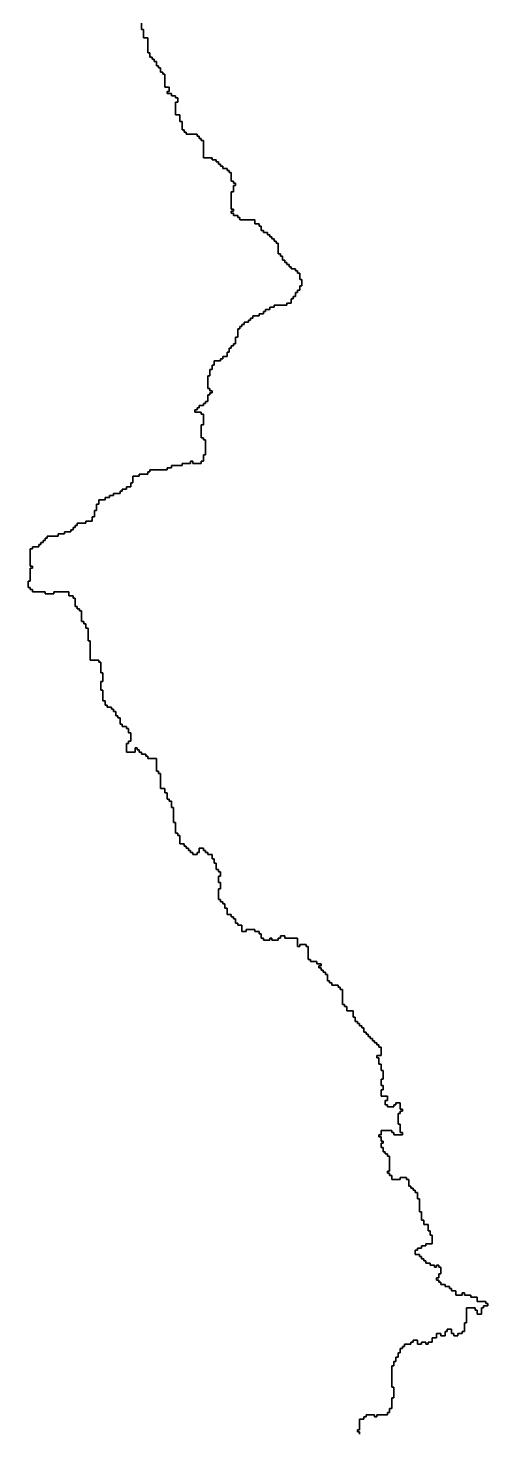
# Model space of a CAD drawing. Header units: inches. Extents: x -98695 to 376223, y 1122520 to 1501782.
# Drawn here: x 86263 to 92895, y 1339743 to 1359998 of the extents above; entities that cross this region are included whole.
import ezdxf

# ---------------------------------------------------------------- set-up
doc = ezdxf.new("R2010")
doc.units = ezdxf.units.IN
doc.header["$MEASUREMENT"] = 0
doc.layers.add('subs1', color=7, linetype='Continuous', true_color=0xc8dcf7)

msp = doc.modelspace()

# ---------------------------------------------------------------- linework, layer by layer
at = {"layer": 'subs1'}
for points in [[(87898, 1360071, 0), (87898, 1359979, 0), (87929, 1359979, 0), (87929, 1359855, 0), (87990, 1359855, 0), (87990, 1359639, 0), (88021, 1359639, 0), (88021, 1359578, 0), (88052, 1359578, 0), (88052, 1359547, 0), (88083, 1359547, 0), (88083, 1359516, 0), (88114, 1359516, 0), (88114, 1359454, 0), (88144, 1359454, 0), (88144, 1359423, 0), (88175, 1359423, 0), (88175, 1359362, 0), (88206, 1359362, 0), (88206, 1359331, 0), (88237, 1359331, 0), (88237, 1359146, 0), (88299, 1359146, 0), (88299, 1359084, 0), (88268, 1359084, 0), (88268, 1359053, 0), (88330, 1359053, 0), (88330, 1359022, 0), (88391, 1359022, 0), (88391, 1358992, 0), (88422, 1358992, 0), (88422, 1358930, 0), (88391, 1358930, 0), (88391, 1358745, 0), (88453, 1358745, 0), (88453, 1358652, 0), (88484, 1358652, 0), (88484, 1358529, 0), (88515, 1358529, 0), (88515, 1358498, 0), (88545, 1358498, 0), (88545, 1358467, 0), (88700, 1358467, 0), (88700, 1358436, 0), (88731, 1358436, 0), (88731, 1358405, 0), (88761, 1358405, 0), (88761, 1358375, 0), (88792, 1358375, 0), (88792, 1358128, 0), (88916, 1358128, 0), (88916, 1358097, 0), (88977, 1358097, 0), (88977, 1358066, 0), (89008, 1358066, 0), (89008, 1358035, 0), (89039, 1358035, 0), (89039, 1358004, 0), (89070, 1358004, 0), (89070, 1357974, 0), (89132, 1357974, 0), (89132, 1357943, 0), (89162, 1357943, 0), (89162, 1357912, 0), (89193, 1357912, 0), (89193, 1357788, 0), (89224, 1357788, 0), (89224, 1357758, 0), (89255, 1357758, 0), (89255, 1357727, 0), (89224, 1357727, 0), (89224, 1357634, 0), (89193, 1357634, 0), (89193, 1357387, 0), (89224, 1357387, 0), (89224, 1357357, 0), (89193, 1357357, 0), (89193, 1357326, 0), (89224, 1357326, 0), (89224, 1357295, 0), (89286, 1357295, 0), (89286, 1357264, 0), (89317, 1357264, 0), (89317, 1357233, 0), (89533, 1357233, 0), (89533, 1357172, 0), (89594, 1357172, 0), (89594, 1357141, 0), (89625, 1357141, 0), (89625, 1357079, 0), (89656, 1357079, 0), (89656, 1357048, 0), (89718, 1357048, 0), (89718, 1357017, 0), (89749, 1357017, 0), (89749, 1356986, 0), (89779, 1356986, 0), (89779, 1356956, 0), (89810, 1356956, 0), (89810, 1356925, 0), (89841, 1356925, 0), (89841, 1356894, 0), (89872, 1356894, 0), (89872, 1356740, 0), (89903, 1356740, 0), (89903, 1356709, 0), (89934, 1356709, 0), (89934, 1356647, 0), (89964, 1356647, 0), (89964, 1356616, 0), (89995, 1356616, 0), (89995, 1356585, 0), (90026, 1356585, 0), (90026, 1356555, 0), (90057, 1356555, 0), (90057, 1356524, 0), (90119, 1356524, 0), (90119, 1356493, 0), (90150, 1356493, 0), (90150, 1356462, 0), (90180, 1356462, 0), (90180, 1356370, 0), (90211, 1356370, 0), (90211, 1356277, 0), (90180, 1356277, 0), (90180, 1356215, 0), (90150, 1356215, 0), (90150, 1356184, 0), (90119, 1356184, 0), (90119, 1356123, 0), (90088, 1356123, 0), (90088, 1356092, 0), (90057, 1356092, 0), (90057, 1356030, 0), (89995, 1356030, 0), (89995, 1355999, 0), (89810, 1355999, 0), (89810, 1355969, 0), (89749, 1355969, 0), (89749, 1355938, 0), (89687, 1355938, 0), (89687, 1355907, 0), (89656, 1355907, 0), (89656, 1355876, 0), (89594, 1355876, 0), (89594, 1355845, 0), (89502, 1355845, 0), (89502, 1355814, 0), (89471, 1355814, 0), (89471, 1355783, 0), (89440, 1355783, 0), (89440, 1355753, 0), (89378, 1355753, 0), (89378, 1355722, 0), (89347, 1355722, 0), (89347, 1355691, 0), (89317, 1355691, 0), (89317, 1355660, 0), (89286, 1355660, 0), (89286, 1355537, 0), (89255, 1355537, 0), (89255, 1355444, 0), (89224, 1355444, 0), (89224, 1355413, 0), (89193, 1355413, 0), (89193, 1355382, 0), (89162, 1355382, 0), (89162, 1355321, 0), (89132, 1355321, 0), (89132, 1355259, 0), (89070, 1355259, 0), (89070, 1355228, 0), (89039, 1355228, 0), (89039, 1355197, 0), (88946, 1355197, 0), (88946, 1355136, 0), (88916, 1355136, 0), (88916, 1355074, 0), (88885, 1355074, 0), (88885, 1354981, 0), (88854, 1354981, 0), (88854, 1354796, 0), (88885, 1354796, 0), (88885, 1354765, 0), (88916, 1354765, 0), (88916, 1354735, 0), (88885, 1354735, 0), (88885, 1354704, 0), (88854, 1354704, 0), (88854, 1354611, 0), (88823, 1354611, 0), (88823, 1354580, 0), (88792, 1354580, 0), (88792, 1354550, 0), (88731, 1354550, 0), (88731, 1354519, 0), (88700, 1354519, 0), (88700, 1354488, 0), (88669, 1354488, 0), (88669, 1354457, 0), (88761, 1354457, 0), (88761, 1354426, 0), (88792, 1354426, 0), (88792, 1354272, 0), (88761, 1354272, 0), (88761, 1354087, 0), (88792, 1354087, 0), (88792, 1354056, 0), (88823, 1354056, 0), (88823, 1353840, 0), (88792, 1353840, 0), (88792, 1353748, 0), (88761, 1353748, 0), (88761, 1353717, 0), (88638, 1353717, 0), (88638, 1353748, 0), (88607, 1353748, 0), (88607, 1353717, 0), (88484, 1353717, 0), (88484, 1353686, 0), (88330, 1353686, 0), (88330, 1353655, 0), (88268, 1353655, 0), (88268, 1353624, 0), (88021, 1353624, 0), (88021, 1353593, 0), (87990, 1353593, 0), (87990, 1353562, 0), (87867, 1353562, 0), (87867, 1353532, 0), (87774, 1353532, 0), (87774, 1353439, 0), (87743, 1353439, 0), (87743, 1353377, 0), (87682, 1353377, 0), (87682, 1353347, 0), (87620, 1353347, 0), (87620, 1353316, 0), (87589, 1353316, 0), (87589, 1353285, 0), (87497, 1353285, 0), (87497, 1353254, 0), (87435, 1353254, 0), (87435, 1353223, 0), (87373, 1353223, 0), (87373, 1353192, 0), (87281, 1353192, 0), (87281, 1353131, 0), (87250, 1353131, 0), (87250, 1353038, 0), (87219, 1353038, 0), (87219, 1352946, 0), (87188, 1352946, 0), (87188, 1352884, 0), (87096, 1352884, 0), (87096, 1352853, 0), (86972, 1352853, 0), (86972, 1352822, 0), (86941, 1352822, 0), (86941, 1352791, 0), (86911, 1352791, 0), (86911, 1352760, 0), (86880, 1352760, 0), (86880, 1352730, 0), (86787, 1352730, 0), (86787, 1352699, 0), (86695, 1352699, 0), (86695, 1352668, 0), (86540, 1352668, 0), (86540, 1352637, 0), (86510, 1352637, 0), (86510, 1352606, 0), (86479, 1352606, 0), (86479, 1352575, 0), (86448, 1352575, 0), (86448, 1352545, 0), (86417, 1352545, 0), (86417, 1352514, 0), (86325, 1352514, 0), (86325, 1352483, 0), (86294, 1352483, 0), (86294, 1352236, 0), (86325, 1352236, 0), (86325, 1352205, 0), (86294, 1352205, 0), (86294, 1352020, 0), (86263, 1352020, 0), (86263, 1351928, 0), (86294, 1351928, 0), (86294, 1351897, 0), (86325, 1351897, 0), (86325, 1351866, 0), (86510, 1351866, 0), (86510, 1351835, 0), (86633, 1351835, 0), (86633, 1351866, 0), (86849, 1351866, 0), (86849, 1351804, 0), (86911, 1351804, 0), (86911, 1351773, 0), (86941, 1351773, 0), (86941, 1351650, 0), (86972, 1351650, 0), (86972, 1351619, 0), (87003, 1351619, 0), (87003, 1351588, 0), (87034, 1351588, 0), (87034, 1351434, 0), (87065, 1351434, 0), (87065, 1351403, 0), (87096, 1351403, 0), (87096, 1351341, 0), (87127, 1351341, 0), (87127, 1351156, 0), (87157, 1351156, 0), (87157, 1350879, 0), (87281, 1350879, 0), (87281, 1350848, 0), (87312, 1350848, 0), (87312, 1350694, 0), (87342, 1350694, 0), (87342, 1350570, 0), (87312, 1350570, 0), (87312, 1350447, 0), (87342, 1350447, 0), (87342, 1350293, 0), (87373, 1350293, 0), (87373, 1350231, 0), (87404, 1350231, 0), (87404, 1350200, 0), (87466, 1350200, 0), (87466, 1350169, 0), (87497, 1350169, 0), (87497, 1350138, 0), (87528, 1350138, 0), (87528, 1350077, 0), (87558, 1350077, 0), (87558, 1350046, 0), (87589, 1350046, 0), (87589, 1349953, 0), (87620, 1349953, 0), (87620, 1349923, 0), (87682, 1349923, 0), (87682, 1349892, 0), (87713, 1349892, 0), (87713, 1349830, 0), (87743, 1349830, 0), (87743, 1349707, 0), (87713, 1349707, 0), (87713, 1349676, 0), (87682, 1349676, 0), (87682, 1349552, 0), (87805, 1349552, 0), (87805, 1349614, 0), (87836, 1349614, 0), (87836, 1349583, 0), (87867, 1349583, 0), (87867, 1349552, 0), (87898, 1349552, 0), (87898, 1349522, 0), (87959, 1349522, 0), (87959, 1349491, 0), (87990, 1349491, 0), (87990, 1349460, 0), (88114, 1349460, 0), (88114, 1349275, 0), (88144, 1349275, 0), (88144, 1349244, 0), (88175, 1349244, 0), (88175, 1349028, 0), (88237, 1349028, 0), (88237, 1348966, 0), (88268, 1348966, 0), (88268, 1348874, 0), (88299, 1348874, 0), (88299, 1348843, 0), (88330, 1348843, 0), (88330, 1348750, 0), (88360, 1348750, 0), (88360, 1348534, 0), (88391, 1348534, 0), (88391, 1348380, 0), (88422, 1348380, 0), (88422, 1348349, 0), (88453, 1348349, 0), (88453, 1348226, 0), (88515, 1348226, 0), (88515, 1348195, 0), (88545, 1348195, 0), (88545, 1348164, 0), (88576, 1348164, 0), (88576, 1348133, 0), (88607, 1348133, 0), (88607, 1348103, 0), (88638, 1348103, 0), (88638, 1348072, 0), (88700, 1348072, 0), (88700, 1348103, 0), (88731, 1348103, 0), (88731, 1348164, 0), (88792, 1348164, 0), (88792, 1348133, 0), (88823, 1348133, 0), (88823, 1348103, 0), (88854, 1348103, 0), (88854, 1348072, 0), (88916, 1348072, 0), (88916, 1348010, 0), (88946, 1348010, 0), (88946, 1347948, 0), (88977, 1347948, 0), (88977, 1347856, 0), (89008, 1347856, 0), (89008, 1347825, 0), (89039, 1347825, 0), (89039, 1347763, 0), (89008, 1347763, 0), (89008, 1347671, 0), (89039, 1347671, 0), (89039, 1347578, 0), (89008, 1347578, 0), (89008, 1347424, 0), (89039, 1347424, 0), (89039, 1347393, 0), (89070, 1347393, 0), (89070, 1347362, 0), (89101, 1347362, 0), (89101, 1347301, 0), (89132, 1347301, 0), (89132, 1347208, 0), (89193, 1347208, 0), (89193, 1347177, 0), (89224, 1347177, 0), (89224, 1347146, 0), (89255, 1347146, 0), (89255, 1347085, 0), (89286, 1347085, 0), (89286, 1347054, 0), (89347, 1347054, 0), (89347, 1346961, 0), (89409, 1346961, 0), (89409, 1346992, 0), (89533, 1346992, 0), (89533, 1346961, 0), (89594, 1346961, 0), (89594, 1346930, 0), (89625, 1346930, 0), (89625, 1346869, 0), (89656, 1346869, 0), (89656, 1346838, 0), (89749, 1346838, 0), (89749, 1346869, 0), (89779, 1346869, 0), (89779, 1346838, 0), (89872, 1346838, 0), (89872, 1346869, 0), (89903, 1346869, 0), (89903, 1346900, 0), (89964, 1346900, 0), (89964, 1346869, 0), (90150, 1346869, 0), (90150, 1346745, 0), (90180, 1346745, 0), (90180, 1346776, 0), (90273, 1346776, 0), (90273, 1346745, 0), (90304, 1346745, 0), (90304, 1346560, 0), (90335, 1346560, 0), (90335, 1346529, 0), (90427, 1346529, 0), (90427, 1346499, 0), (90489, 1346499, 0), (90489, 1346468, 0), (90458, 1346468, 0), (90458, 1346437, 0), (90489, 1346437, 0), (90489, 1346406, 0), (90520, 1346406, 0), (90520, 1346375, 0), (90551, 1346375, 0), (90551, 1346344, 0), (90581, 1346344, 0), (90581, 1346252, 0), (90612, 1346252, 0), (90612, 1346221, 0), (90643, 1346221, 0), (90643, 1346190, 0), (90736, 1346190, 0), (90736, 1346159, 0), (90766, 1346159, 0), (90766, 1346128, 0), (90797, 1346128, 0), (90797, 1345912, 0), (90828, 1345912, 0), (90828, 1345882, 0), (90859, 1345882, 0), (90859, 1345820, 0), (90952, 1345820, 0), (90952, 1345727, 0), (90982, 1345727, 0), (90982, 1345666, 0), (91013, 1345666, 0), (91013, 1345635, 0), (91044, 1345635, 0), (91044, 1345604, 0), (91075, 1345604, 0), (91075, 1345573, 0), (91106, 1345573, 0), (91106, 1345511, 0), (91137, 1345511, 0), (91137, 1345481, 0), (91167, 1345481, 0), (91167, 1345450, 0), (91198, 1345450, 0), (91198, 1345419, 0), (91229, 1345419, 0), (91229, 1345388, 0), (91260, 1345388, 0), (91260, 1345357, 0), (91291, 1345357, 0), (91291, 1345326, 0), (91322, 1345326, 0), (91322, 1345296, 0), (91353, 1345296, 0), (91353, 1345172, 0), (91291, 1345172, 0), (91291, 1345141, 0), (91322, 1345141, 0), (91322, 1345049, 0), (91353, 1345049, 0), (91353, 1344956, 0), (91383, 1344956, 0), (91383, 1344833, 0), (91353, 1344833, 0), (91353, 1344740, 0), (91383, 1344740, 0), (91383, 1344679, 0), (91353, 1344679, 0), (91353, 1344586, 0), (91445, 1344586, 0), (91445, 1344524, 0), (91414, 1344524, 0), (91414, 1344463, 0), (91445, 1344463, 0), (91445, 1344432, 0), (91538, 1344432, 0), (91538, 1344463, 0), (91568, 1344463, 0), (91568, 1344493, 0), (91630, 1344493, 0), (91630, 1344401, 0), (91661, 1344401, 0), (91661, 1344370, 0), (91630, 1344370, 0), (91630, 1344339, 0), (91599, 1344339, 0), (91599, 1344185, 0), (91630, 1344185, 0), (91630, 1344062, 0), (91661, 1344062, 0), (91661, 1344031, 0), (91538, 1344031, 0), (91538, 1344062, 0), (91507, 1344062, 0), (91507, 1344092, 0), (91353, 1344092, 0), (91353, 1344031, 0), (91322, 1344031, 0), (91322, 1344000, 0), (91353, 1344000, 0), (91353, 1343938, 0), (91383, 1343938, 0), (91383, 1343907, 0), (91353, 1343907, 0), (91353, 1343846, 0), (91383, 1343846, 0), (91383, 1343784, 0), (91414, 1343784, 0), (91414, 1343753, 0), (91445, 1343753, 0), (91445, 1343722, 0), (91476, 1343722, 0), (91476, 1343506, 0), (91445, 1343506, 0), (91445, 1343476, 0), (91476, 1343476, 0), (91476, 1343445, 0), (91507, 1343445, 0), (91507, 1343383, 0), (91630, 1343383, 0), (91630, 1343414, 0), (91723, 1343414, 0), (91723, 1343383, 0), (91754, 1343383, 0), (91754, 1343290, 0), (91784, 1343290, 0), (91784, 1343260, 0), (91815, 1343260, 0), (91815, 1343229, 0), (91846, 1343229, 0), (91846, 1343198, 0), (91877, 1343198, 0), (91877, 1343105, 0), (91908, 1343105, 0), (91908, 1342920, 0), (91939, 1342920, 0), (91939, 1342797, 0), (91969, 1342797, 0), (91969, 1342735, 0), (92031, 1342735, 0), (92031, 1342643, 0), (92062, 1342643, 0), (92062, 1342581, 0), (92093, 1342581, 0), (92093, 1342458, 0), (92000, 1342458, 0), (92000, 1342427, 0), (91939, 1342427, 0), (91939, 1342396, 0), (91877, 1342396, 0), (91877, 1342365, 0), (91846, 1342365, 0), (91846, 1342303, 0), (91908, 1342303, 0), (91908, 1342273, 0), (91939, 1342273, 0), (91939, 1342242, 0), (91969, 1342242, 0), (91969, 1342211, 0), (92000, 1342211, 0), (92000, 1342180, 0), (92062, 1342180, 0), (92062, 1342149, 0), (92124, 1342149, 0), (92124, 1342118, 0), (92155, 1342118, 0), (92155, 1342149, 0), (92185, 1342149, 0), (92185, 1342118, 0), (92216, 1342118, 0), (92216, 1342026, 0), (92185, 1342026, 0), (92185, 1341964, 0), (92155, 1341964, 0), (92155, 1341933, 0), (92185, 1341933, 0), (92185, 1341902, 0), (92216, 1341902, 0), (92216, 1341872, 0), (92278, 1341872, 0), (92278, 1341841, 0), (92340, 1341841, 0), (92340, 1341810, 0), (92370, 1341810, 0), (92370, 1341779, 0), (92432, 1341779, 0), (92432, 1341717, 0), (92525, 1341717, 0), (92525, 1341748, 0), (92556, 1341748, 0), (92556, 1341717, 0), (92648, 1341717, 0), (92648, 1341686, 0), (92741, 1341686, 0), (92741, 1341625, 0), (92864, 1341625, 0), (92864, 1341594, 0), (92895, 1341594, 0), (92895, 1341563, 0), (92833, 1341563, 0), (92833, 1341532, 0), (92802, 1341532, 0), (92802, 1341440, 0), (92741, 1341440, 0), (92741, 1341501, 0), (92710, 1341501, 0), (92710, 1341532, 0), (92586, 1341532, 0), (92586, 1341316, 0), (92556, 1341316, 0), (92556, 1341193, 0), (92525, 1341193, 0), (92525, 1341162, 0), (92463, 1341162, 0), (92463, 1341131, 0), (92401, 1341131, 0), (92401, 1341162, 0), (92370, 1341162, 0), (92370, 1341224, 0), (92309, 1341224, 0), (92309, 1341193, 0), (92278, 1341193, 0), (92278, 1341131, 0), (92216, 1341131, 0), (92216, 1341162, 0), (92155, 1341162, 0), (92155, 1341100, 0), (92093, 1341100, 0), (92093, 1341039, 0), (92031, 1341039, 0), (92031, 1341008, 0), (92000, 1341008, 0), (92000, 1341039, 0), (91939, 1341039, 0), (91939, 1341008, 0), (91877, 1341008, 0), (91877, 1341069, 0), (91815, 1341069, 0), (91815, 1341039, 0), (91784, 1341039, 0), (91784, 1341008, 0), (91692, 1341008, 0), (91692, 1340977, 0), (91661, 1340977, 0), (91661, 1340946, 0), (91630, 1340946, 0), (91630, 1340884, 0), (91599, 1340884, 0), (91599, 1340823, 0), (91568, 1340823, 0), (91568, 1340761, 0), (91538, 1340761, 0), (91538, 1340699, 0), (91507, 1340699, 0), (91507, 1340391, 0), (91538, 1340391, 0), (91538, 1340237, 0), (91507, 1340237, 0), (91507, 1340082, 0), (91476, 1340082, 0), (91476, 1340021, 0), (91445, 1340021, 0), (91445, 1339990, 0), (91291, 1339990, 0), (91291, 1339959, 0), (91260, 1339959, 0), (91260, 1339990, 0), (91137, 1339990, 0), (91137, 1339959, 0), (91106, 1339959, 0), (91106, 1339928, 0), (91044, 1339928, 0), (91044, 1339774, 0), (91013, 1339774, 0), (91013, 1339743, 0), (91044, 1339743, 0), (91044, 1339712, 0)], [(91044, 1339712, 0), (91044, 1339743, 0), (91013, 1339743, 0), (91013, 1339774, 0), (91044, 1339774, 0), (91044, 1339928, 0), (91106, 1339928, 0), (91106, 1339959, 0), (91137, 1339959, 0), (91137, 1339990, 0), (91260, 1339990, 0), (91260, 1339959, 0), (91291, 1339959, 0), (91291, 1339990, 0), (91445, 1339990, 0), (91445, 1340021, 0), (91476, 1340021, 0), (91476, 1340082, 0), (91507, 1340082, 0), (91507, 1340237, 0), (91538, 1340237, 0), (91538, 1340391, 0), (91507, 1340391, 0), (91507, 1340699, 0), (91538, 1340699, 0), (91538, 1340761, 0), (91568, 1340761, 0), (91568, 1340823, 0), (91599, 1340823, 0), (91599, 1340884, 0), (91630, 1340884, 0), (91630, 1340946, 0), (91661, 1340946, 0), (91661, 1340977, 0), (91692, 1340977, 0), (91692, 1341008, 0), (91784, 1341008, 0), (91784, 1341039, 0), (91815, 1341039, 0), (91815, 1341069, 0), (91877, 1341069, 0), (91877, 1341008, 0), (91939, 1341008, 0), (91939, 1341039, 0), (92000, 1341039, 0), (92000, 1341008, 0), (92031, 1341008, 0), (92031, 1341039, 0), (92093, 1341039, 0), (92093, 1341100, 0), (92155, 1341100, 0), (92155, 1341162, 0), (92216, 1341162, 0), (92216, 1341131, 0), (92278, 1341131, 0), (92278, 1341193, 0), (92309, 1341193, 0), (92309, 1341224, 0), (92370, 1341224, 0), (92370, 1341162, 0), (92401, 1341162, 0), (92401, 1341131, 0), (92463, 1341131, 0), (92463, 1341162, 0), (92525, 1341162, 0), (92525, 1341193, 0), (92556, 1341193, 0), (92556, 1341316, 0), (92586, 1341316, 0), (92586, 1341532, 0), (92710, 1341532, 0), (92710, 1341501, 0), (92741, 1341501, 0), (92741, 1341440, 0), (92802, 1341440, 0), (92802, 1341532, 0), (92833, 1341532, 0), (92833, 1341563, 0), (92895, 1341563, 0), (92895, 1341594, 0), (92864, 1341594, 0), (92864, 1341625, 0), (92741, 1341625, 0), (92741, 1341686, 0), (92648, 1341686, 0), (92648, 1341717, 0), (92556, 1341717, 0), (92556, 1341748, 0), (92525, 1341748, 0), (92525, 1341717, 0), (92432, 1341717, 0), (92432, 1341779, 0), (92370, 1341779, 0), (92370, 1341810, 0), (92340, 1341810, 0), (92340, 1341841, 0), (92278, 1341841, 0), (92278, 1341872, 0), (92216, 1341872, 0), (92216, 1341902, 0), (92185, 1341902, 0), (92185, 1341933, 0), (92155, 1341933, 0), (92155, 1341964, 0), (92185, 1341964, 0), (92185, 1342026, 0), (92216, 1342026, 0), (92216, 1342118, 0), (92185, 1342118, 0), (92185, 1342149, 0), (92155, 1342149, 0), (92155, 1342118, 0), (92124, 1342118, 0), (92124, 1342149, 0), (92062, 1342149, 0), (92062, 1342180, 0), (92000, 1342180, 0), (92000, 1342211, 0), (91969, 1342211, 0), (91969, 1342242, 0), (91939, 1342242, 0), (91939, 1342273, 0), (91908, 1342273, 0), (91908, 1342303, 0), (91846, 1342303, 0), (91846, 1342365, 0), (91877, 1342365, 0), (91877, 1342396, 0), (91939, 1342396, 0), (91939, 1342427, 0), (92000, 1342427, 0), (92000, 1342458, 0), (92093, 1342458, 0), (92093, 1342581, 0), (92062, 1342581, 0), (92062, 1342643, 0), (92031, 1342643, 0), (92031, 1342735, 0), (91969, 1342735, 0), (91969, 1342797, 0), (91939, 1342797, 0), (91939, 1342920, 0), (91908, 1342920, 0), (91908, 1343105, 0), (91877, 1343105, 0), (91877, 1343198, 0), (91846, 1343198, 0), (91846, 1343229, 0), (91815, 1343229, 0), (91815, 1343260, 0), (91784, 1343260, 0), (91784, 1343290, 0), (91754, 1343290, 0), (91754, 1343383, 0), (91723, 1343383, 0), (91723, 1343414, 0), (91630, 1343414, 0), (91630, 1343383, 0), (91507, 1343383, 0), (91507, 1343445, 0), (91476, 1343445, 0), (91476, 1343476, 0), (91445, 1343476, 0), (91445, 1343506, 0), (91476, 1343506, 0), (91476, 1343722, 0), (91445, 1343722, 0), (91445, 1343753, 0), (91414, 1343753, 0), (91414, 1343784, 0), (91383, 1343784, 0), (91383, 1343846, 0), (91353, 1343846, 0), (91353, 1343907, 0), (91383, 1343907, 0), (91383, 1343938, 0), (91353, 1343938, 0), (91353, 1344000, 0), (91322, 1344000, 0), (91322, 1344031, 0), (91353, 1344031, 0), (91353, 1344092, 0), (91507, 1344092, 0), (91507, 1344062, 0), (91538, 1344062, 0), (91538, 1344031, 0), (91661, 1344031, 0), (91661, 1344062, 0), (91630, 1344062, 0), (91630, 1344185, 0), (91599, 1344185, 0), (91599, 1344339, 0), (91630, 1344339, 0), (91630, 1344370, 0), (91661, 1344370, 0), (91661, 1344401, 0), (91630, 1344401, 0), (91630, 1344493, 0), (91568, 1344493, 0), (91568, 1344463, 0), (91538, 1344463, 0), (91538, 1344432, 0), (91445, 1344432, 0), (91445, 1344463, 0), (91414, 1344463, 0), (91414, 1344524, 0), (91445, 1344524, 0), (91445, 1344586, 0), (91353, 1344586, 0), (91353, 1344679, 0), (91383, 1344679, 0), (91383, 1344740, 0), (91353, 1344740, 0), (91353, 1344833, 0), (91383, 1344833, 0), (91383, 1344956, 0), (91353, 1344956, 0), (91353, 1345049, 0), (91322, 1345049, 0), (91322, 1345141, 0), (91291, 1345141, 0), (91291, 1345172, 0), (91353, 1345172, 0), (91353, 1345296, 0), (91322, 1345296, 0), (91322, 1345326, 0), (91291, 1345326, 0), (91291, 1345357, 0), (91260, 1345357, 0), (91260, 1345388, 0), (91229, 1345388, 0), (91229, 1345419, 0), (91198, 1345419, 0), (91198, 1345450, 0), (91167, 1345450, 0), (91167, 1345481, 0), (91137, 1345481, 0), (91137, 1345511, 0), (91106, 1345511, 0), (91106, 1345573, 0), (91075, 1345573, 0), (91075, 1345604, 0), (91044, 1345604, 0), (91044, 1345635, 0), (91013, 1345635, 0), (91013, 1345666, 0), (90982, 1345666, 0), (90982, 1345727, 0), (90952, 1345727, 0), (90952, 1345820, 0), (90859, 1345820, 0), (90859, 1345882, 0), (90828, 1345882, 0), (90828, 1345912, 0), (90797, 1345912, 0), (90797, 1346128, 0), (90766, 1346128, 0), (90766, 1346159, 0), (90736, 1346159, 0), (90736, 1346190, 0), (90643, 1346190, 0), (90643, 1346221, 0), (90612, 1346221, 0), (90612, 1346252, 0), (90581, 1346252, 0), (90581, 1346344, 0), (90551, 1346344, 0), (90551, 1346375, 0), (90520, 1346375, 0), (90520, 1346406, 0), (90489, 1346406, 0), (90489, 1346437, 0), (90458, 1346437, 0), (90458, 1346468, 0), (90489, 1346468, 0), (90489, 1346499, 0), (90427, 1346499, 0), (90427, 1346529, 0), (90335, 1346529, 0), (90335, 1346560, 0), (90304, 1346560, 0), (90304, 1346745, 0), (90273, 1346745, 0), (90273, 1346776, 0), (90180, 1346776, 0), (90180, 1346745, 0), (90150, 1346745, 0), (90150, 1346869, 0), (89964, 1346869, 0), (89964, 1346900, 0), (89903, 1346900, 0), (89903, 1346869, 0), (89872, 1346869, 0), (89872, 1346838, 0), (89779, 1346838, 0), (89779, 1346869, 0), (89749, 1346869, 0), (89749, 1346838, 0), (89656, 1346838, 0), (89656, 1346869, 0), (89625, 1346869, 0), (89625, 1346930, 0), (89594, 1346930, 0), (89594, 1346961, 0), (89533, 1346961, 0), (89533, 1346992, 0), (89409, 1346992, 0), (89409, 1346961, 0), (89347, 1346961, 0), (89347, 1347054, 0), (89286, 1347054, 0), (89286, 1347085, 0), (89255, 1347085, 0), (89255, 1347146, 0), (89224, 1347146, 0), (89224, 1347177, 0), (89193, 1347177, 0), (89193, 1347208, 0), (89132, 1347208, 0), (89132, 1347301, 0), (89101, 1347301, 0), (89101, 1347362, 0), (89070, 1347362, 0), (89070, 1347393, 0), (89039, 1347393, 0), (89039, 1347424, 0), (89008, 1347424, 0), (89008, 1347578, 0), (89039, 1347578, 0), (89039, 1347671, 0), (89008, 1347671, 0), (89008, 1347763, 0), (89039, 1347763, 0), (89039, 1347825, 0), (89008, 1347825, 0), (89008, 1347856, 0), (88977, 1347856, 0), (88977, 1347948, 0), (88946, 1347948, 0), (88946, 1348010, 0), (88916, 1348010, 0), (88916, 1348072, 0), (88854, 1348072, 0), (88854, 1348103, 0), (88823, 1348103, 0), (88823, 1348133, 0), (88792, 1348133, 0), (88792, 1348164, 0), (88731, 1348164, 0), (88731, 1348103, 0), (88700, 1348103, 0), (88700, 1348072, 0), (88638, 1348072, 0), (88638, 1348103, 0), (88607, 1348103, 0), (88607, 1348133, 0), (88576, 1348133, 0), (88576, 1348164, 0), (88545, 1348164, 0), (88545, 1348195, 0), (88515, 1348195, 0), (88515, 1348226, 0), (88453, 1348226, 0), (88453, 1348349, 0), (88422, 1348349, 0), (88422, 1348380, 0), (88391, 1348380, 0), (88391, 1348534, 0), (88360, 1348534, 0), (88360, 1348750, 0), (88330, 1348750, 0), (88330, 1348843, 0), (88299, 1348843, 0), (88299, 1348874, 0), (88268, 1348874, 0), (88268, 1348966, 0), (88237, 1348966, 0), (88237, 1349028, 0), (88175, 1349028, 0), (88175, 1349244, 0), (88144, 1349244, 0), (88144, 1349275, 0), (88114, 1349275, 0), (88114, 1349460, 0), (87990, 1349460, 0), (87990, 1349491, 0), (87959, 1349491, 0), (87959, 1349522, 0), (87898, 1349522, 0), (87898, 1349552, 0), (87867, 1349552, 0), (87867, 1349583, 0), (87836, 1349583, 0), (87836, 1349614, 0), (87805, 1349614, 0), (87805, 1349552, 0), (87682, 1349552, 0), (87682, 1349676, 0), (87713, 1349676, 0), (87713, 1349707, 0), (87743, 1349707, 0), (87743, 1349830, 0), (87713, 1349830, 0), (87713, 1349892, 0), (87682, 1349892, 0), (87682, 1349923, 0), (87620, 1349923, 0), (87620, 1349953, 0), (87589, 1349953, 0), (87589, 1350046, 0), (87558, 1350046, 0), (87558, 1350077, 0), (87528, 1350077, 0), (87528, 1350138, 0), (87497, 1350138, 0), (87497, 1350169, 0), (87466, 1350169, 0), (87466, 1350200, 0), (87404, 1350200, 0), (87404, 1350231, 0), (87373, 1350231, 0), (87373, 1350293, 0), (87342, 1350293, 0), (87342, 1350447, 0), (87312, 1350447, 0), (87312, 1350570, 0), (87342, 1350570, 0), (87342, 1350694, 0), (87312, 1350694, 0), (87312, 1350848, 0), (87281, 1350848, 0), (87281, 1350879, 0), (87157, 1350879, 0), (87157, 1351156, 0), (87127, 1351156, 0), (87127, 1351341, 0), (87096, 1351341, 0), (87096, 1351403, 0), (87065, 1351403, 0), (87065, 1351434, 0), (87034, 1351434, 0), (87034, 1351588, 0), (87003, 1351588, 0), (87003, 1351619, 0), (86972, 1351619, 0), (86972, 1351650, 0), (86941, 1351650, 0), (86941, 1351773, 0), (86911, 1351773, 0), (86911, 1351804, 0), (86849, 1351804, 0), (86849, 1351866, 0), (86633, 1351866, 0), (86633, 1351835, 0), (86510, 1351835, 0), (86510, 1351866, 0), (86325, 1351866, 0), (86325, 1351897, 0), (86294, 1351897, 0), (86294, 1351928, 0), (86263, 1351928, 0), (86263, 1352020, 0), (86294, 1352020, 0), (86294, 1352205, 0), (86325, 1352205, 0), (86325, 1352236, 0), (86294, 1352236, 0), (86294, 1352483, 0), (86325, 1352483, 0), (86325, 1352514, 0), (86417, 1352514, 0), (86417, 1352545, 0), (86448, 1352545, 0), (86448, 1352575, 0), (86479, 1352575, 0), (86479, 1352606, 0), (86510, 1352606, 0), (86510, 1352637, 0), (86540, 1352637, 0), (86540, 1352668, 0), (86695, 1352668, 0), (86695, 1352699, 0), (86787, 1352699, 0), (86787, 1352730, 0), (86880, 1352730, 0), (86880, 1352760, 0), (86911, 1352760, 0), (86911, 1352791, 0), (86941, 1352791, 0), (86941, 1352822, 0), (86972, 1352822, 0), (86972, 1352853, 0), (87096, 1352853, 0), (87096, 1352884, 0), (87188, 1352884, 0), (87188, 1352946, 0), (87219, 1352946, 0), (87219, 1353038, 0), (87250, 1353038, 0), (87250, 1353131, 0), (87281, 1353131, 0), (87281, 1353192, 0), (87373, 1353192, 0), (87373, 1353223, 0), (87435, 1353223, 0), (87435, 1353254, 0), (87497, 1353254, 0), (87497, 1353285, 0), (87589, 1353285, 0), (87589, 1353316, 0), (87620, 1353316, 0), (87620, 1353347, 0), (87682, 1353347, 0), (87682, 1353377, 0), (87743, 1353377, 0), (87743, 1353439, 0), (87774, 1353439, 0), (87774, 1353532, 0), (87867, 1353532, 0), (87867, 1353562, 0), (87990, 1353562, 0), (87990, 1353593, 0), (88021, 1353593, 0), (88021, 1353624, 0), (88268, 1353624, 0), (88268, 1353655, 0), (88330, 1353655, 0), (88330, 1353686, 0), (88484, 1353686, 0), (88484, 1353717, 0), (88607, 1353717, 0), (88607, 1353748, 0), (88638, 1353748, 0), (88638, 1353717, 0), (88761, 1353717, 0), (88761, 1353748, 0), (88792, 1353748, 0), (88792, 1353840, 0), (88823, 1353840, 0), (88823, 1354056, 0), (88792, 1354056, 0), (88792, 1354087, 0), (88761, 1354087, 0), (88761, 1354272, 0), (88792, 1354272, 0), (88792, 1354426, 0), (88761, 1354426, 0), (88761, 1354457, 0), (88669, 1354457, 0), (88669, 1354488, 0), (88700, 1354488, 0), (88700, 1354519, 0), (88731, 1354519, 0), (88731, 1354550, 0), (88792, 1354550, 0), (88792, 1354580, 0), (88823, 1354580, 0), (88823, 1354611, 0), (88854, 1354611, 0), (88854, 1354704, 0), (88885, 1354704, 0), (88885, 1354735, 0), (88916, 1354735, 0), (88916, 1354765, 0), (88885, 1354765, 0), (88885, 1354796, 0), (88854, 1354796, 0), (88854, 1354981, 0), (88885, 1354981, 0), (88885, 1355074, 0), (88916, 1355074, 0), (88916, 1355136, 0), (88946, 1355136, 0), (88946, 1355197, 0), (89039, 1355197, 0), (89039, 1355228, 0), (89070, 1355228, 0), (89070, 1355259, 0), (89132, 1355259, 0), (89132, 1355321, 0), (89162, 1355321, 0), (89162, 1355382, 0), (89193, 1355382, 0), (89193, 1355413, 0), (89224, 1355413, 0), (89224, 1355444, 0), (89255, 1355444, 0), (89255, 1355537, 0), (89286, 1355537, 0), (89286, 1355660, 0), (89317, 1355660, 0), (89317, 1355691, 0), (89347, 1355691, 0), (89347, 1355722, 0), (89378, 1355722, 0), (89378, 1355753, 0), (89440, 1355753, 0), (89440, 1355783, 0), (89471, 1355783, 0), (89471, 1355814, 0), (89502, 1355814, 0), (89502, 1355845, 0), (89594, 1355845, 0), (89594, 1355876, 0), (89656, 1355876, 0), (89656, 1355907, 0), (89687, 1355907, 0), (89687, 1355938, 0), (89749, 1355938, 0), (89749, 1355969, 0), (89810, 1355969, 0), (89810, 1355999, 0), (89995, 1355999, 0), (89995, 1356030, 0), (90057, 1356030, 0), (90057, 1356092, 0), (90088, 1356092, 0), (90088, 1356123, 0), (90119, 1356123, 0), (90119, 1356184, 0), (90150, 1356184, 0), (90150, 1356215, 0), (90180, 1356215, 0), (90180, 1356277, 0), (90211, 1356277, 0), (90211, 1356370, 0), (90180, 1356370, 0), (90180, 1356462, 0), (90150, 1356462, 0), (90150, 1356493, 0), (90119, 1356493, 0), (90119, 1356524, 0), (90057, 1356524, 0), (90057, 1356555, 0), (90026, 1356555, 0), (90026, 1356585, 0), (89995, 1356585, 0), (89995, 1356616, 0), (89964, 1356616, 0), (89964, 1356647, 0), (89934, 1356647, 0), (89934, 1356709, 0), (89903, 1356709, 0), (89903, 1356740, 0), (89872, 1356740, 0), (89872, 1356894, 0), (89841, 1356894, 0), (89841, 1356925, 0), (89810, 1356925, 0), (89810, 1356956, 0), (89779, 1356956, 0), (89779, 1356986, 0), (89749, 1356986, 0), (89749, 1357017, 0), (89718, 1357017, 0), (89718, 1357048, 0), (89656, 1357048, 0), (89656, 1357079, 0), (89625, 1357079, 0), (89625, 1357141, 0), (89594, 1357141, 0), (89594, 1357172, 0), (89533, 1357172, 0), (89533, 1357233, 0), (89317, 1357233, 0), (89317, 1357264, 0), (89286, 1357264, 0), (89286, 1357295, 0), (89224, 1357295, 0), (89224, 1357326, 0), (89193, 1357326, 0), (89193, 1357357, 0), (89224, 1357357, 0), (89224, 1357387, 0), (89193, 1357387, 0), (89193, 1357634, 0), (89224, 1357634, 0), (89224, 1357727, 0), (89255, 1357727, 0), (89255, 1357758, 0), (89224, 1357758, 0), (89224, 1357788, 0), (89193, 1357788, 0), (89193, 1357912, 0), (89162, 1357912, 0), (89162, 1357943, 0), (89132, 1357943, 0), (89132, 1357974, 0), (89070, 1357974, 0), (89070, 1358004, 0), (89039, 1358004, 0), (89039, 1358035, 0), (89008, 1358035, 0), (89008, 1358066, 0), (88977, 1358066, 0), (88977, 1358097, 0), (88916, 1358097, 0), (88916, 1358128, 0), (88792, 1358128, 0), (88792, 1358375, 0), (88761, 1358375, 0), (88761, 1358405, 0), (88731, 1358405, 0), (88731, 1358436, 0), (88700, 1358436, 0), (88700, 1358467, 0), (88545, 1358467, 0), (88545, 1358498, 0), (88515, 1358498, 0), (88515, 1358529, 0), (88484, 1358529, 0), (88484, 1358652, 0), (88453, 1358652, 0), (88453, 1358745, 0), (88391, 1358745, 0), (88391, 1358930, 0), (88422, 1358930, 0), (88422, 1358992, 0), (88391, 1358992, 0), (88391, 1359022, 0), (88330, 1359022, 0), (88330, 1359053, 0), (88268, 1359053, 0), (88268, 1359084, 0), (88299, 1359084, 0), (88299, 1359146, 0), (88237, 1359146, 0), (88237, 1359331, 0), (88206, 1359331, 0), (88206, 1359362, 0), (88175, 1359362, 0), (88175, 1359423, 0), (88144, 1359423, 0), (88144, 1359454, 0), (88114, 1359454, 0), (88114, 1359516, 0), (88083, 1359516, 0), (88083, 1359547, 0), (88052, 1359547, 0), (88052, 1359578, 0), (88021, 1359578, 0), (88021, 1359639, 0), (87990, 1359639, 0), (87990, 1359855, 0), (87929, 1359855, 0), (87929, 1359979, 0), (87898, 1359979, 0), (87898, 1360071, 0)]]:
    msp.add_polyline3d(points, dxfattribs=at)

doc.saveas('drawing.dxf')
